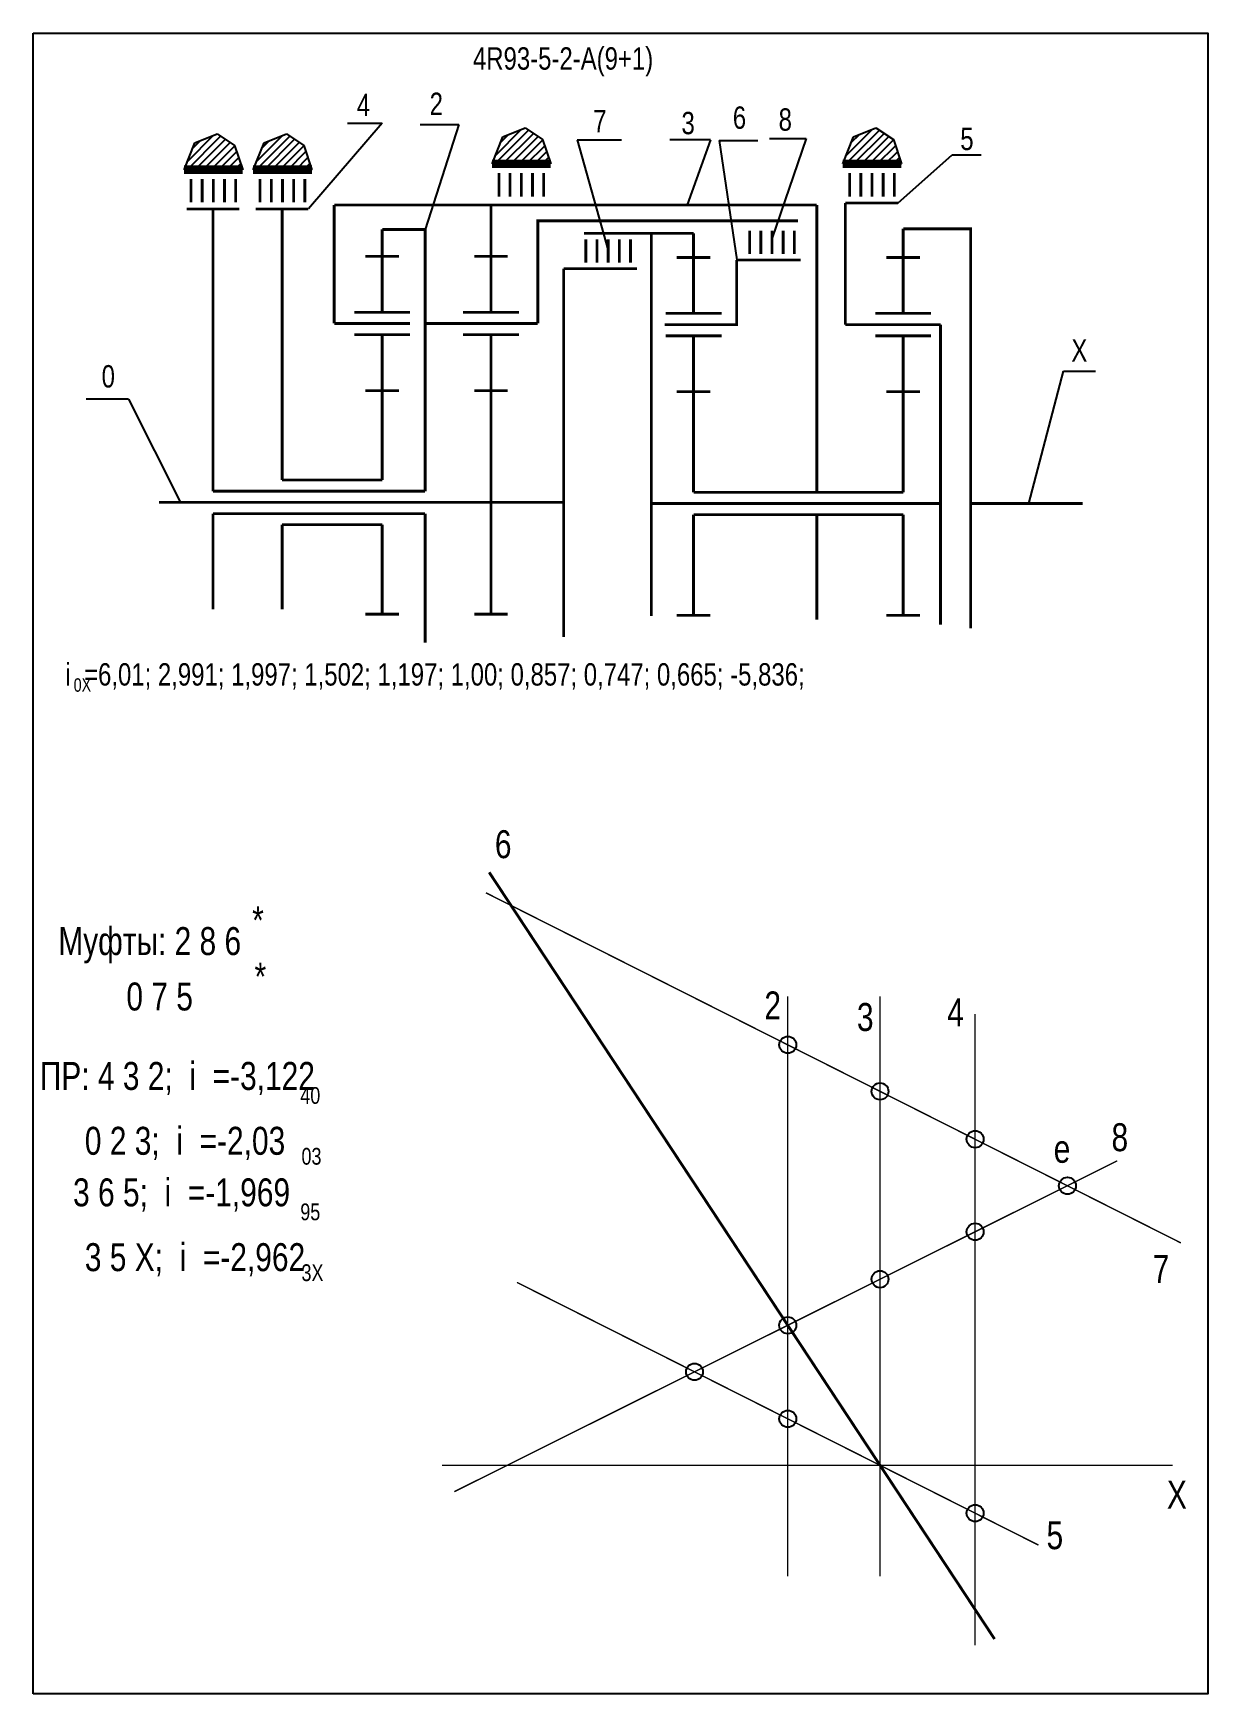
# Model space of a CAD drawing. Extents: x -352 to -142, y 153 to 450.
import ezdxf

# ---------------------------------------------------------------- set-up
doc = ezdxf.new("R2010")
doc.units = 0
doc.header["$LTSCALE"] = 15
doc.linetypes.add('DASHED', pattern=[0.75, 0.5, -0.25])
doc.layers.get('DEFPOINTS').update_dxf_attribs({"linetype": 'CONTINUOUS'})
doc.layers.add('DIM', color=92, linetype='CONTINUOUS')
doc.layers.add('MAIN', color=5, linetype='CONTINUOUS')
doc.styles.add('AMK', font='amk.shx', dxfattribs={"width": 0.8})

msp = doc.modelspace()

# ---------------------------------------------------------------- hatches: boundary and pattern name
at = {"layer": 'DIM'}
h = msp.add_hatch(dxfattribs=at)
h.set_pattern_fill('_USER', color=0, angle=45, style=0, pattern_type=0)
h.set_pattern_definition([(45, (-73.228, -0.2431), (-0.7071068, 0.7071068), [])])
h.paths.add_polyline_path([(-323.52, 430.28), (-325.47, 425.46), (-314.97, 425.46), (-316.42, 429.78), (-319.54, 431.89)])
h = msp.add_hatch(dxfattribs=at)
h.set_pattern_fill('_USER', color=0, angle=45, style=0, pattern_type=0)
h.set_pattern_definition([(45, (-60.8662, -0.2431), (-0.7071068, 0.7071068), [])])
h.paths.add_polyline_path([(-311.16, 430.28), (-313.11, 425.46), (-302.61, 425.46), (-304.06, 429.78), (-307.17, 431.89)])
h = msp.add_hatch(dxfattribs=at)
h.set_pattern_fill('_USER', color=0, angle=45, style=0, pattern_type=0)
h.set_pattern_definition([(45, (-18.162, 0.8054), (-0.7071068, 0.7071068), [])])
h.paths.add_polyline_path([(-268.46, 431.32), (-270.4, 426.5), (-259.91, 426.5), (-261.35, 430.83), (-264.47, 432.94)])
h = msp.add_hatch(dxfattribs=at)
h.set_pattern_fill('_USER', color=0, angle=45, style=0, pattern_type=0)
h.set_pattern_definition([(45, (44.5405, 0.8054), (-0.7071068, 0.7071068), [])])
h.paths.add_polyline_path([(-205.76, 431.32), (-207.7, 426.5), (-197.2, 426.5), (-198.65, 430.83), (-201.77, 432.94)])

# ---------------------------------------------------------------- linework, layer by layer
at = {"layer": 'DEFPOINTS'}
msp.add_circle((-217.53, 218.77), 1.51, dxfattribs=at)
at = {"layer": 'DIM', "color": 0}
for p, q in [((-290.02, 433.79), (-303.23, 418.44)), ((-296.24, 433.79), (-290.02, 433.79)), ((-323.52, 430.28), (-319.54, 431.89)), ((-319.54, 431.89), (-316.42, 429.78)), ((-311.16, 430.28), (-307.17, 431.89)), ((-307.17, 431.89), (-304.06, 429.78)), ((-283.27, 433.52), (-276.36, 433.52)), ((-276.36, 433.52), (-282.36, 414.77)), ((-270.4, 426.5), (-268.46, 431.32)), ((-268.46, 431.32), (-264.47, 432.94)), ((-264.47, 432.94), (-261.35, 430.83)), ((-261.35, 430.83), (-259.91, 426.5)), ((-255.2, 430.77), (-247.25, 430.77)), ((-255.2, 430.77), (-249.64, 410.99)), ((-231.34, 430.77), (-238.6, 430.77)), ((-231.34, 430.77), (-235.53, 419.15)), ((-229.77, 430.69), (-222.86, 430.69)), ((-229.77, 430.69), (-226.65, 409.31)), ((-220.81, 431.05), (-214.24, 431.05)), ((-214.24, 431.05), (-220.34, 413.24)), ((-207.7, 426.5), (-205.76, 431.32)), ((-205.76, 431.32), (-201.77, 432.94)), ((-201.77, 432.94), (-198.65, 430.83)), ((-198.65, 430.83), (-197.2, 426.5)), ((-325.47, 425.46), (-323.52, 430.28)), ((-316.42, 429.78), (-314.97, 425.46)), ((-313.11, 425.46), (-311.16, 430.28)), ((-304.06, 429.78), (-302.61, 425.46)), ((-197.82, 419.49), (-188.14, 428.12)), ((-188.14, 428.12), (-182.96, 428.12)), ((-174.42, 365.75), (-168.2, 389.41)), ((-168.2, 389.41), (-162.48, 389.41)), ((-335.37, 384.43), (-342.98, 384.43)), ((-335.37, 384.43), (-326.11, 365.95))]:
    msp.add_line(p, q, dxfattribs=at)
at = {"layer": 'DIM', "color": 0, "const_width": 0.5}
for points in [[(-298.62, 419.15), (-212.34, 419.15)], [(-298.62, 397.95), (-298.62, 419.15)], [(-212.34, 419.15), (-212.34, 367.75)], [(-207.23, 419.49), (-207.23, 397.75)], [(-320.3, 367.95), (-320.3, 418.44)], [(-307.93, 369.95), (-307.93, 418.44)], [(-262.22, 397.95), (-262.22, 416.3), (-215.69, 416.3)], [(-290.04, 414.77), (-282.36, 414.77)], [(-282.36, 414.77), (-282.36, 367.95)], [(-234.37, 414.07), (-253.94, 414.07)], [(-241.93, 414.07), (-241.93, 345.66)], [(-196.89, 414.88), (-184.83, 414.88), (-184.83, 343.42)], [(-257.61, 407.75), (-244.49, 407.75)], [(-257.61, 407.75), (-257.61, 341.87)], [(-229.37, 397.75), (-226.65, 397.75), (-226.65, 409.31)], [(-226.65, 409.31), (-215.19, 409.31)], [(-190.21, 397.75), (-190.21, 344.09)], [(-329.94, 365.95), (-257.61, 365.95)], [(-320.3, 367.95), (-282.36, 367.95)], [(-241.93, 365.75), (-222.19, 365.75)], [(-234.37, 367.75), (-196.89, 367.75)], [(-222.19, 365.75), (-190.21, 365.75)], [(-222.19, 365.75), (-217.57, 365.75)], [(-184.83, 365.75), (-164.8, 365.75)], [(-320.3, 363.95), (-282.36, 363.95)], [(-320.3, 346.82), (-320.3, 363.95)], [(-282.36, 363.95), (-282.36, 340.85)], [(-234.37, 363.75), (-196.89, 363.75)], [(-212.34, 363.75), (-212.34, 344.98)], [(-307.93, 346.82), (-307.93, 361.95)]]:
    msp.add_lwpolyline(points, dxfattribs=at)
at = {"layer": 'DIM', "color": 0}
for points in [[(-307.93, 369.95, 0.5, 0.5, 0), (-290.04, 369.95, 0.5, 0.5, 0)], [(-307.93, 365.95, 0.5, 0.5, 0), (-290.04, 365.95, 0.5, 0.5, 0)], [(-307.93, 361.95, 0.5, 0.5, 0), (-290.04, 361.95, 0.5, 0.5, 0)]]:
    msp.add_lwpolyline(points, format="xyseb", dxfattribs=at)
at = {"layer": 'DIM', "color": 0, "linetype": 'DASHED', "const_width": 0.5}
msp.add_lwpolyline([(-270.91, 299.79), (-180.55, 162.66)], dxfattribs=at)
at = {"layer": 'MAIN'}
for points in [[(-352.43, 152.87), (-352.43, 449.87)], [(-352.43, 449.87), (-142.43, 449.87), (-142.43, 152.87), (-352.43, 152.87)]]:
    msp.add_lwpolyline(points, dxfattribs=at)
at = {"layer": 'MAIN', "color": 0}
for points, const_width in [([(-325.47, 425.46), (-314.97, 425.46)], 1.5), ([(-313.11, 425.46), (-302.61, 425.46)], 1.5), ([(-270.4, 426.5), (-259.91, 426.5)], 1.5), ([(-261.17, 424.85), (-261.17, 420.66)], 0.5), ([(-207.7, 426.5), (-197.2, 426.5)], 1.5), ([(-198.47, 424.85), (-198.47, 420.66)], 0.5), ([(-316.23, 423.81), (-316.23, 419.61)], 0.5), ([(-303.87, 423.81), (-303.87, 419.61)], 0.5), ([(-270.59, 409.95), (-270.59, 419.15)], 0.5), ([(-207.23, 419.49), (-197.82, 419.49)], 0.5), ([(-325, 418.44), (-315.59, 418.44)], 0.5), ([(-312.64, 418.44), (-303.23, 418.44)], 0.5), ([(-290.04, 409.95), (-290.04, 414.77)], 0.5), ([(-245.64, 413), (-245.64, 408.8)], 0.5), ([(-234.37, 409.75), (-234.37, 414.07)], 0.5), ([(-216.34, 414.56), (-216.34, 410.36)], 0.5), ([(-196.89, 399.75), (-196.89, 414.88)], 0.5), ([(-290.04, 409.95), (-293.04, 409.95)], 0.5), ([(-290.04, 399.95), (-290.04, 409.95)], 0.5), ([(-290.04, 409.95), (-287.04, 409.95)], 0.5), ([(-270.59, 409.95), (-273.59, 409.95)], 0.5), ([(-270.59, 399.95), (-270.59, 409.95)], 0.5), ([(-270.59, 409.95), (-267.59, 409.95)], 0.5), ([(-234.37, 409.75), (-237.37, 409.75)], 0.5), ([(-234.37, 399.75), (-234.37, 409.75)], 0.5), ([(-234.37, 409.75), (-231.37, 409.75)], 0.5), ([(-196.89, 409.75), (-199.89, 409.75)], 0.5), ([(-196.89, 409.75), (-193.89, 409.75)], 0.5), ([(-285.04, 397.95), (-298.62, 397.95)], 0.5), ([(-262.22, 397.95), (-282.36, 397.95)], 0.5), ([(-229.37, 397.75), (-239.51, 397.75)], 0.5), ([(-190.21, 397.75), (-207.23, 397.75)], 0.5), ([(-290.04, 395.95), (-295.04, 395.95)], 0.5), ([(-290.04, 385.95), (-290.04, 395.95), (-285.04, 395.95)], 0.5), ([(-270.59, 395.95), (-275.59, 395.95)], 0.5), ([(-270.59, 385.95), (-270.59, 395.95), (-265.59, 395.95)], 0.5), ([(-234.37, 395.75), (-239.37, 395.75)], 0.5), ([(-234.37, 385.75), (-234.37, 395.75), (-229.37, 395.75)], 0.5), ([(-196.89, 395.75), (-201.89, 395.75)], 0.5), ([(-196.89, 385.75), (-196.89, 395.75), (-191.89, 395.75)], 0.5), ([(-290.04, 385.95), (-293.04, 385.95)], 0.5), ([(-290.04, 369.95), (-290.04, 385.95)], 0.5), ([(-290.04, 385.95), (-287.04, 385.95)], 0.5), ([(-270.59, 385.95), (-273.59, 385.95)], 0.5), ([(-270.59, 365.95), (-270.59, 385.95)], 0.5), ([(-270.59, 385.95), (-267.59, 385.95)], 0.5), ([(-234.37, 385.75), (-237.37, 385.75)], 0.5), ([(-234.37, 367.75), (-234.37, 385.75)], 0.5), ([(-234.37, 385.75), (-231.37, 385.75)], 0.5), ([(-196.89, 385.75), (-199.89, 385.75)], 0.5), ([(-196.89, 367.75), (-196.89, 385.75)], 0.5), ([(-196.89, 385.75), (-193.89, 385.75)], 0.5), ([(-270.59, 365.95), (-270.59, 345.95)], 0.5), ([(-234.37, 363.75), (-234.37, 345.75)], 0.5), ([(-196.89, 363.75), (-196.89, 345.75)], 0.5), ([(-290.04, 361.95), (-290.04, 345.95)], 0.5), ([(-290.04, 345.95), (-293.04, 345.95)], 0.5), ([(-290.04, 345.95), (-287.04, 345.95)], 0.5), ([(-270.59, 345.95), (-273.59, 345.95)], 0.5), ([(-270.59, 345.95), (-267.59, 345.95)], 0.5), ([(-234.37, 345.75), (-237.37, 345.75)], 0.5), ([(-234.37, 345.75), (-231.37, 345.75)], 0.5), ([(-196.89, 345.75), (-199.89, 345.75)], 0.5), ([(-196.89, 345.75), (-193.89, 345.75)], 0.5), ([(-147.23, 233.5), (-271.5, 296.13)], 0.25), ([(-217.53, 173.85), (-217.53, 277.63)], 0.25), ([(-201.03, 173.85), (-201.03, 277.59)], 0.25), ([(-184.03, 161.53), (-184.03, 274.45)], 0.25), ([(-277.15, 189.01), (-158.61, 248.19)], 0.25), ([(-172.7, 179.46), (-265.95, 226.45)], 0.25), ([(-279.35, 193.73), (-148.71, 193.73)], 0.25)]:
    msp.add_lwpolyline(points, dxfattribs=dict(at, const_width=const_width))
for points in [[(-269.17, 424.85, 0.5, 0.5, 0), (-269.17, 420.66, 0.5, 0.5, 0)], [(-267.17, 424.85, 0.5, 0.5, 0), (-267.17, 420.66, 0.5, 0.5, 0)], [(-265.17, 424.85, 0.5, 0.5, 0), (-265.17, 420.66, 0.5, 0.5, 0)], [(-263.17, 424.85, 0.5, 0.5, 0), (-263.17, 420.66, 0.5, 0.5, 0)], [(-206.47, 424.85, 0.5, 0.5, 0), (-206.47, 420.66, 0.5, 0.5, 0)], [(-204.47, 424.85, 0.5, 0.5, 0), (-204.47, 420.66, 0.5, 0.5, 0)], [(-202.47, 424.85, 0.5, 0.5, 0), (-202.47, 420.66, 0.5, 0.5, 0)], [(-200.47, 424.85, 0.5, 0.5, 0), (-200.47, 420.66, 0.5, 0.5, 0)], [(-324.23, 423.81, 0.5, 0.5, 0), (-324.23, 419.61, 0.5, 0.5, 0)], [(-322.23, 423.81, 0.5, 0.5, 0), (-322.23, 419.61, 0.5, 0.5, 0)], [(-320.23, 423.81, 0.5, 0.5, 0), (-320.23, 419.61, 0.5, 0.5, 0)], [(-318.23, 423.81, 0.5, 0.5, 0), (-318.23, 419.61, 0.5, 0.5, 0)], [(-311.87, 423.81, 0.5, 0.5, 0), (-311.87, 419.61, 0.5, 0.5, 0)], [(-309.87, 423.81, 0.5, 0.5, 0), (-309.87, 419.61, 0.5, 0.5, 0)], [(-307.87, 423.81, 0.5, 0.5, 0), (-307.87, 419.61, 0.5, 0.5, 0)], [(-305.87, 423.81, 0.5, 0.5, 0), (-305.87, 419.61, 0.5, 0.5, 0)], [(-253.64, 413, 0.5, 0.5, 0), (-253.64, 408.8, 0.5, 0.5, 0)], [(-251.64, 413, 0.5, 0.5, 0), (-251.64, 408.8, 0.5, 0.5, 0)], [(-249.64, 413, 0.5, 0.5, 0), (-249.64, 408.8, 0.5, 0.5, 0)], [(-247.64, 413, 0.5, 0.5, 0), (-247.64, 408.8, 0.5, 0.5, 0)], [(-224.34, 414.56, 0.5, 0.5, 0), (-224.34, 410.36, 0.5, 0.5, 0)], [(-222.34, 414.56, 0.5, 0.5, 0), (-222.34, 410.36, 0.5, 0.5, 0)], [(-220.34, 414.56, 0.5, 0.5, 0), (-220.34, 410.36, 0.5, 0.5, 0)], [(-218.34, 414.56, 0.5, 0.5, 0), (-218.34, 410.36, 0.5, 0.5, 0)], [(-285.04, 399.95, 0.5, 0.5, 0), (-295.04, 399.95, 0.5, 0.5, 0)], [(-265.59, 399.95, 0.5, 0.5, 0), (-275.59, 399.95, 0.5, 0.5, 0)], [(-229.37, 399.75, 0.5, 0.5, 0), (-239.37, 399.75, 0.5, 0.5, 0)], [(-191.89, 399.75, 0.5, 0.5, 0), (-201.89, 399.75, 0.5, 0.5, 0)]]:
    msp.add_lwpolyline(points, format="xyseb", dxfattribs=at)
for centre in [(-217.53, 268.93), (-201.03, 260.61), (-184.03, 252.05), (-167.53, 243.73), (-184.03, 235.5), (-201.03, 227.01), (-234.2, 210.45), (-217.53, 202.05), (-184.03, 185.17)]:
    msp.add_circle(centre, 1.51, dxfattribs=at)

# ---------------------------------------------------------------- texts
at = {"layer": 'DIM', "color": 0, "style": 'AMK', "width": 0.8}
for s, height, p in [('4R93-5-2-A(9+1)', 4, (-273.81, 443.35)), ('4', 4, (-294.57, 435.03)), ('2', 4, (-281.55, 435.24)), ('6', 4, (-227.35, 432.77)), ('7', 4, (-252.31, 432.15)), ('3', 4, (-236.53, 431.8)), ('8', 4, (-219.16, 432.43)), ('5', 4, (-186.68, 428.96)), ('X', 4, (-166.82, 391.14)), ('0', 4, (-340.2, 386.5)), ('i  =6,01; 2,991; 1,997; 1,502; 1,197; 1,00; 0,857; 0,747; 0,665; -5,836;', 4, (-346.67, 333.19)), ('0X', 2.4, (-345.2, 332.09)), ('6', 5, (-269.89, 302.32)), ('*', 5, (-313.29, 288.72)), ('Муфты: 2 8 6', 5, (-347.95, 284.99)), ('*', 5, (-312.86, 278.65)), ('       0 7 5', 5, (-346.18, 275.08)), ('2', 5, (-221.71, 273.48)), ('3', 5, (-205.16, 271.41)), ('4', 5, (-189.02, 272.24)), (' ПР: 4 3 2;  i  =-3,122', 5, (-352.74, 260.87)), ('40', 3, (-304.68, 258.38)), ('    0 2 3;  i  =-2,03', 5, (-349.15, 249.27)), ('8', 5, (-159.64, 249.91)), ('03', 3, (-304.47, 247.5)), ('e', 5, (-169.98, 247.84)), ('     3 6 5;  i  =-1,969', 5, (-352.74, 240.05)), ('95', 3, (-304.68, 237.56)), ('    3 5 X;  i  =-2,962', 5, (-349.15, 228.46)), ('3X', 3, (-304.47, 226.68)), ('7', 5, (-152.29, 226.35)), ('X', 5, (-149.74, 185.98)), ('5', 5, (-171.26, 178.73))]:
    msp.add_text(s, height=height, dxfattribs=at).set_placement(p)

doc.saveas('drawing.dxf')
